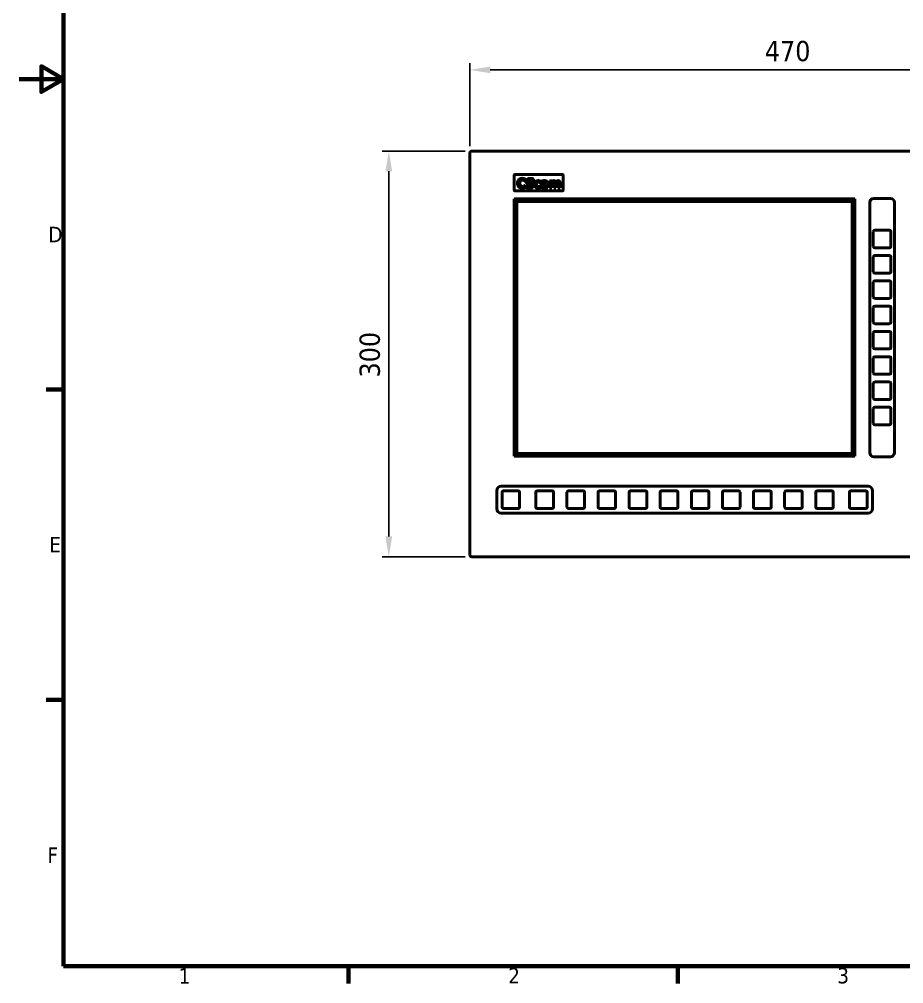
# Model space of a CAD drawing. Header units: millimetres. Extents: x -108 to 2831, y -357 to 1298.
# Drawn here: x -108 to 546, y -60 to 653 of the extents above; entities that cross this region are included whole.
import ezdxf

# ---------------------------------------------------------------- set-up
doc = ezdxf.new("R2010")
doc.units = ezdxf.units.MM
doc.header["$LTSCALE"] = 4
for name, color, linetype, lineweight in [('경계(ISO)', 7, 'Continuous', 70), ('외형선(ISO)', 7, 'Continuous', 50), ('치수(ISO)', 7, 'Continuous', 25)]:
    doc.layers.add(name, color=color, linetype=linetype, lineweight=lineweight)
doc.styles.get("Standard").update_dxf_attribs({"font": ''})
doc.styles.add('주 텍스트 (ISO)', font='')
doc.styles.get('Standard').set_extended_font_data('Tahoma')
doc.styles.get('주 텍스트 (ISO)').set_extended_font_data('Tahoma')
doc.dimstyles.new('dim', dxfattribs={"dimtxt": 15, "dimasz": 15, "dimexe": 5, "dimexo": 5, "dimgap": 6, "dimtad": 1, "dimdec": 4, "dimdsep": 46, "dimtxsty": 'Standard', "dimcen": 0.09, "dimclrd": 1, "dimclre": 1, "dimclrt": 256, "dimadec": 4, "dimazin": 2, "dimtfac": 1, "dimtdec": 4, "dimtmove": 0, "dimatfit": 3, "dimfxl": 1, "dimtolj": 1, "dimtzin": 0, "dimarcsym": 0})

# ---------------------------------------------------------------- blocks, each defined once
blk = doc.blocks.new('*D33')
at = {"layer": 'Defpoints', "color": 0}
for p in [(226.81, 556.04), (165.32, 256.04), (226.81, 256.04)]:
    blk.add_point(p, dxfattribs=at)
at = {"layer": '치수(ISO)', "color": 0, "lineweight": -2}
for p, q in [((221.81, 556.04), (160.32, 556.04)), ((165.32, 541.04), (165.32, 271.04)), ((221.81, 256.04), (160.32, 256.04))]:
    blk.add_line(p, q, dxfattribs=at)
at = {"layer": '치수(ISO)', "color": 0}
for points in [[(167.82, 541.04), (162.82, 541.04), (165.32, 556.04)], [(162.82, 271.04), (167.82, 271.04), (165.32, 256.04)]]:
    blk.add_solid(points, dxfattribs=at)
at = {"layer": '치수(ISO)', "insert": (143.69, 388.55), "char_height": 15, "attachment_point": 1, "rotation": 90}
blk.add_mtext('\\A1;300', dxfattribs=at)
blk = doc.blocks.new('*D44')
at = {"layer": 'Defpoints', "color": 0}
for p in [(695.32, 616.04), (225.32, 554.54), (695.32, 554.54)]:
    blk.add_point(p, dxfattribs=at)
at = {"layer": '치수(ISO)', "color": 0, "lineweight": -2}
for p, q in [((225.32, 559.54), (225.32, 621.04)), ((695.32, 559.54), (695.32, 621.04)), ((240.32, 616.04), (680.32, 616.04))]:
    blk.add_line(p, q, dxfattribs=at)
at = {"layer": '치수(ISO)', "color": 0}
for points in [[(240.32, 618.54), (240.32, 613.54), (225.32, 616.04)], [(680.32, 613.54), (680.32, 618.54), (695.32, 616.04)]]:
    blk.add_solid(points, dxfattribs=at)
at = {"layer": '치수(ISO)', "insert": (460.32, 629.85), "char_height": 15, "attachment_point": 5}
blk.add_mtext('\\A1;470', dxfattribs=at)
blk = doc.blocks.new('경계 Default Border')
at = {"layer": '경계(ISO)'}
for p, q in [((10, 140), (6.1, 140)), ((10, 70), (6.1, 70)), ((74.25, 10), (74.25, 6.1)), ((148.5, 10), (148.5, 6.1))]:
    blk.add_line(p, q, dxfattribs=at)
at = {"layer": '경계(ISO)', "flags": 128}
for points in [[(10, 10), (10, 410), (584, 410), (584, 10), (10, 10)], [(0, 210), (10, 210), (5, 212.89), (5, 207.11), (10, 210)]]:
    blk.add_lwpolyline(points, dxfattribs=at)
at = {"layer": '경계(ISO)', "char_height": 3.5, "attachment_point": 7, "style": '주 텍스트 (ISO)'}
for s, insert in [('D', (6.56, 173.19)), ('E', (6.78, 103.25)), ('F', (6.36, 33.25)), ('1', (35.98, 6.02)), ('2', (110.29, 6.1)), ('3', (184.51, 6.03))]:
    blk.add_mtext(s, dxfattribs=dict(at, insert=insert))

msp = doc.modelspace()

# ---------------------------------------------------------------- linework, layer by layer
at = {"layer": '외형선(ISO)', "color": 0}
for p, q in [((225.31545, 554.54143), (225.31545, 257.5396)), ((693.81636, 556.04051), (226.81453, 556.04051)), ((258.11545, 538.24051), (258.11545, 527.04051)), ((293.81545, 538.74051), (258.61545, 538.74051)), ((266.2817, 535.29048), (266.2817, 533.62273)), ((272.23794, 535.39258), (272.23794, 533.79291)), ((294.31545, 527.04051), (294.31545, 538.24051)), ((266.2817, 533.62273), (266.10585, 533.62273)), ((266.12286, 530.84882), (266.2817, 530.84882)), ((266.2817, 530.84882), (266.2817, 529.20377)), ((266.93972, 530.82046), (267.09855, 530.82046)), ((266.93972, 529.15271), (266.93972, 530.82046)), ((272.23794, 533.79291), (272.08478, 533.79291)), ((277.61557, 532.32937), (277.40568, 532.32937)), ((277.40568, 530.4177), (277.61557, 530.4177)), ((277.61557, 533.73618), (277.61557, 532.32937)), ((277.61557, 530.4177), (277.61557, 529.00522)), ((278.44377, 532.63002), (278.44377, 533.90636)), ((278.58559, 532.63002), (278.44377, 532.63002)), ((281.30844, 530.11706), (281.30844, 531.21187)), ((281.30844, 528.73861), (281.30844, 529.3002)), ((282.94215, 528.73861), (281.30844, 528.73861)), ((281.31978, 532.20458), (281.31978, 532.23294)), ((282.94215, 532.32937), (282.94215, 528.73861)), ((284.15609, 534.01981), (285.80114, 534.01981)), ((284.15609, 528.73861), (284.15609, 534.01981)), ((285.80114, 528.73861), (284.15609, 528.73861)), ((285.80114, 534.01981), (285.80114, 533.43553)), ((285.80114, 532.47686), (285.80114, 528.73861)), ((287.31006, 528.73861), (287.31006, 531.37638)), ((288.96646, 528.73861), (287.31006, 528.73861)), ((288.96646, 532.47686), (288.96646, 528.73861)), ((290.46403, 528.73861), (290.46403, 531.37638)), ((292.12043, 528.73861), (290.46403, 528.73861)), ((292.12043, 532.17621), (292.12043, 528.73861)), ((258.11545, 330.34051), (258.11545, 520.74051)), ((258.11545, 520.74051), (510.11545, 520.74051)), ((260.11545, 518.74051), (258.11545, 520.74051)), ((258.61545, 526.54051), (293.81545, 526.54051)), ((510.11545, 520.74051), (508.11545, 518.74051)), ((510.11545, 520.74051), (510.11545, 330.34051)), ((536.36545, 521.04051), (524.06545, 521.04051)), ((524.06545, 521.04051), (536.36545, 521.04051)), ((260.11545, 518.74051), (260.11545, 332.34051)), ((508.11545, 518.74051), (260.11545, 518.74051)), ((508.11545, 332.34051), (508.11545, 518.74051)), ((521.06545, 518.04051), (521.06545, 333.04051)), ((521.06545, 333.04051), (521.06545, 518.04051)), ((539.36545, 333.04051), (539.36545, 518.04051)), ((539.36545, 518.04051), (539.36545, 333.04051)), ((523.71545, 485.49051), (523.71545, 496.49051)), ((524.71545, 497.49051), (535.71545, 497.49051)), ((536.71545, 496.49051), (536.71545, 485.49051)), ((535.71545, 484.49051), (524.71545, 484.49051)), ((524.71545, 478.79051), (535.71545, 478.79051)), ((523.71545, 466.79051), (523.71545, 477.79051)), ((536.71545, 477.79051), (536.71545, 466.79051)), ((535.71545, 465.79051), (524.71545, 465.79051)), ((523.71545, 448.09051), (523.71545, 459.09051)), ((524.71545, 460.09051), (535.71545, 460.09051)), ((536.71545, 459.09051), (536.71545, 448.09051)), ((535.71545, 447.09051), (524.71545, 447.09051)), ((523.71545, 429.39051), (523.71545, 440.39051)), ((524.71545, 441.39051), (535.71545, 441.39051)), ((536.71545, 440.39051), (536.71545, 429.39051)), ((535.71545, 428.39051), (524.71545, 428.39051)), ((523.71545, 410.69051), (523.71545, 421.69051)), ((524.71545, 422.69051), (535.71545, 422.69051)), ((536.71545, 421.69051), (536.71545, 410.69051)), ((535.71545, 409.69051), (524.71545, 409.69051)), ((523.71545, 391.99051), (523.71545, 402.99051)), ((524.71545, 403.99051), (535.71545, 403.99051)), ((536.71545, 402.99051), (536.71545, 391.99051)), ((535.71545, 390.99051), (524.71545, 390.99051)), ((524.71545, 385.29051), (535.71545, 385.29051)), ((523.71545, 373.29051), (523.71545, 384.29051)), ((536.71545, 384.29051), (536.71545, 373.29051)), ((535.71545, 372.29051), (524.71545, 372.29051)), ((523.71545, 354.59051), (523.71545, 365.59051)), ((524.71545, 366.59051), (535.71545, 366.59051)), ((536.71545, 365.59051), (536.71545, 354.59051)), ((535.71545, 353.59051), (524.71545, 353.59051)), ((260.11545, 332.34051), (258.11545, 330.34051)), ((510.11545, 330.34051), (258.11545, 330.34051)), ((260.11545, 332.34051), (508.11545, 332.34051)), ((510.11545, 330.34051), (508.11545, 332.34051)), ((524.06545, 330.04051), (536.36545, 330.04051)), ((536.36545, 330.04051), (524.06545, 330.04051)), ((519.81545, 308.14051), (248.41545, 308.14051)), ((248.41545, 308.14051), (519.81545, 308.14051)), ((245.11545, 304.84051), (245.11545, 291.64051)), ((245.11545, 291.64051), (245.11545, 304.84051)), ((249.11545, 292.74051), (249.11545, 303.74051)), ((250.11545, 304.74051), (261.11545, 304.74051)), ((262.11545, 303.74051), (262.11545, 292.74051)), ((274.11545, 292.74051), (274.11545, 303.74051)), ((275.11545, 304.74051), (286.11545, 304.74051)), ((287.11545, 303.74051), (287.11545, 292.74051)), ((297.11545, 292.74051), (297.11545, 303.74051)), ((298.11545, 304.74051), (309.11545, 304.74051)), ((310.11545, 303.74051), (310.11545, 292.74051)), ((320.11545, 292.74051), (320.11545, 303.74051)), ((321.11545, 304.74051), (332.11545, 304.74051)), ((333.11545, 303.74051), (333.11545, 292.74051)), ((343.11545, 292.74051), (343.11545, 303.74051)), ((344.11545, 304.74051), (355.11545, 304.74051)), ((356.11545, 303.74051), (356.11545, 292.74051)), ((366.11545, 292.74051), (366.11545, 303.74051)), ((367.11545, 304.74051), (378.11545, 304.74051)), ((379.11545, 303.74051), (379.11545, 292.74051)), ((389.11545, 292.74051), (389.11545, 303.74051)), ((390.11545, 304.74051), (401.11545, 304.74051)), ((402.11545, 303.74051), (402.11545, 292.74051)), ((412.11545, 292.74051), (412.11545, 303.74051)), ((413.11545, 304.74051), (424.11545, 304.74051)), ((425.11545, 303.74051), (425.11545, 292.74051)), ((435.11545, 292.74051), (435.11545, 303.74051)), ((436.11545, 304.74051), (447.11545, 304.74051)), ((448.11545, 303.74051), (448.11545, 292.74051)), ((458.11545, 292.74051), (458.11545, 303.74051)), ((459.11545, 304.74051), (470.11545, 304.74051)), ((471.11545, 303.74051), (471.11545, 292.74051)), ((481.11545, 292.74051), (481.11545, 303.74051)), ((482.11545, 304.74051), (493.11545, 304.74051)), ((494.11545, 303.74051), (494.11545, 292.74051)), ((506.11545, 292.74051), (506.11545, 303.74051)), ((507.11545, 304.74051), (518.11545, 304.74051)), ((519.11545, 303.74051), (519.11545, 292.74051)), ((523.11545, 291.64051), (523.11545, 304.84051)), ((523.11545, 304.84051), (523.11545, 291.64051)), ((248.41545, 288.34051), (519.81545, 288.34051)), ((519.81545, 288.34051), (248.41545, 288.34051)), ((261.11545, 291.74051), (250.11545, 291.74051)), ((286.11545, 291.74051), (275.11545, 291.74051)), ((309.11545, 291.74051), (298.11545, 291.74051)), ((332.11545, 291.74051), (321.11545, 291.74051)), ((355.11545, 291.74051), (344.11545, 291.74051)), ((378.11545, 291.74051), (367.11545, 291.74051)), ((401.11545, 291.74051), (390.11545, 291.74051)), ((424.11545, 291.74051), (413.11545, 291.74051)), ((447.11545, 291.74051), (436.11545, 291.74051)), ((470.11545, 291.74051), (459.11545, 291.74051)), ((493.11545, 291.74051), (482.11545, 291.74051)), ((518.11545, 291.74051), (507.11545, 291.74051)), ((226.81453, 256.04051), (693.81636, 256.04051))]:
    msp.add_line(p, q, dxfattribs=at)
for centre, radius, start, end in [((258.61545, 538.24051), 0.5, 90, 180), ((293.81545, 538.24051), 0.5, 0, 90), ((258.61545, 527.04051), 0.5, 180, 270), ((293.81545, 527.04051), 0.5, 270, 0), ((524.06545, 518.04051), 3, 90, 180), ((524.06545, 518.04051), 3, 90, 180), ((536.36545, 518.04051), 3, 0, 90), ((536.36545, 518.04051), 3, 0, 90), ((524.71545, 496.49051), 1, 90, 180), ((535.71545, 496.49051), 1, 0, 90), ((524.71545, 485.49051), 1, 180, 270), ((535.71545, 485.49051), 1, 270, 0), ((524.71545, 477.79051), 1, 90, 180), ((535.71545, 477.79051), 1, 0, 90), ((524.71545, 466.79051), 1, 180, 270), ((535.71545, 466.79051), 1, 270, 0), ((524.71545, 459.09051), 1, 90, 180), ((535.71545, 459.09051), 1, 0, 90), ((524.71545, 448.09051), 1, 180, 270), ((535.71545, 448.09051), 1, 270, 0), ((524.71545, 440.39051), 1, 90, 180), ((535.71545, 440.39051), 1, 0, 90), ((524.71545, 429.39051), 1, 180, 270), ((535.71545, 429.39051), 1, 270, 0), ((524.71545, 421.69051), 1, 90, 180), ((535.71545, 421.69051), 1, 0, 90), ((524.71545, 410.69051), 1, 180, 270), ((535.71545, 410.69051), 1, 270, 0), ((524.71545, 402.99051), 1, 90, 180), ((535.71545, 402.99051), 1, 0, 90), ((524.71545, 391.99051), 1, 180, 270), ((524.71545, 384.29051), 1, 90, 180), ((535.71545, 391.99051), 1, 270, 0), ((535.71545, 384.29051), 1, 0, 90), ((524.71545, 373.29051), 1, 180, 270), ((535.71545, 373.29051), 1, 270, 0), ((524.71545, 365.59051), 1, 90, 180), ((535.71545, 365.59051), 1, 0, 90), ((524.71545, 354.59051), 1, 180, 270), ((535.71545, 354.59051), 1, 270, 0), ((524.06545, 333.04051), 3, 180, 270), ((524.06545, 333.04051), 3, 180, 270), ((536.36545, 333.04051), 3, 270, 0), ((536.36545, 333.04051), 3, 270, 0), ((248.41545, 304.84051), 3.3, 90, 180), ((248.41545, 304.84051), 3.3, 90, 180), ((519.81545, 304.84051), 3.3, 0, 90), ((519.81545, 304.84051), 3.3, 0, 90), ((250.11545, 303.74051), 1, 90, 180), ((261.11545, 303.74051), 1, 0, 90), ((275.11545, 303.74051), 1, 90, 180), ((286.11545, 303.74051), 1, 0, 90), ((298.11545, 303.74051), 1, 90, 180), ((309.11545, 303.74051), 1, 0, 90), ((321.11545, 303.74051), 1, 90, 180), ((332.11545, 303.74051), 1, 0, 90), ((344.11545, 303.74051), 1, 90, 180), ((355.11545, 303.74051), 1, 0, 90), ((367.11545, 303.74051), 1, 90, 180), ((378.11545, 303.74051), 1, 0, 90), ((390.11545, 303.74051), 1, 90, 180), ((401.11545, 303.74051), 1, 0, 90), ((413.11545, 303.74051), 1, 90, 180), ((424.11545, 303.74051), 1, 0, 90), ((436.11545, 303.74051), 1, 90, 180), ((447.11545, 303.74051), 1, 0, 90), ((459.11545, 303.74051), 1, 90, 180), ((470.11545, 303.74051), 1, 0, 90), ((482.11545, 303.74051), 1, 90, 180), ((493.11545, 303.74051), 1, 0, 90), ((507.11545, 303.74051), 1, 90, 180), ((518.11545, 303.74051), 1, 0, 90), ((250.11545, 292.74051), 1, 180, 270), ((261.11545, 292.74051), 1, 270, 0), ((275.11545, 292.74051), 1, 180, 270), ((286.11545, 292.74051), 1, 270, 0), ((298.11545, 292.74051), 1, 180, 270), ((309.11545, 292.74051), 1, 270, 0), ((321.11545, 292.74051), 1, 180, 270), ((332.11545, 292.74051), 1, 270, 0), ((344.11545, 292.74051), 1, 180, 270), ((355.11545, 292.74051), 1, 270, 0), ((367.11545, 292.74051), 1, 180, 270), ((378.11545, 292.74051), 1, 270, 0), ((390.11545, 292.74051), 1, 180, 270), ((401.11545, 292.74051), 1, 270, 0), ((413.11545, 292.74051), 1, 180, 270), ((424.11545, 292.74051), 1, 270, 0), ((436.11545, 292.74051), 1, 180, 270), ((447.11545, 292.74051), 1, 270, 0), ((459.11545, 292.74051), 1, 180, 270), ((470.11545, 292.74051), 1, 270, 0), ((482.11545, 292.74051), 1, 180, 270), ((493.11545, 292.74051), 1, 270, 0), ((507.11545, 292.74051), 1, 180, 270), ((518.11545, 292.74051), 1, 270, 0), ((248.41545, 291.64051), 3.3, 180, 270), ((248.41545, 291.64051), 3.3, 180, 270), ((519.81545, 291.64051), 3.3, 270, 0), ((519.81545, 291.64051), 3.3, 270, 0)]:
    msp.add_arc(centre, radius, start, end, dxfattribs=at)
for points in [[(225.31545, 554.54143), (225.31545, 555.41979), (225.93617, 556.04051), (226.81453, 556.04051)], [(226.81453, 256.04051), (225.93617, 256.04051), (225.31545, 256.66123), (225.31545, 257.5396)]]:
    msp.add_rational_spline(points, [1, 0.805024846194, 0.805024846194, 1], degree=3, dxfattribs=at)
for points in [[(260.48429, 532.23294), (260.48429, 533.89501), (262.33923, 535.87475), (263.91622, 535.87475)], [(263.91622, 535.87475), (264.33032, 535.87475), (264.99969, 535.77832), (265.30601, 535.6989)], [(265.30601, 535.6989), (265.54426, 535.62516), (266.10585, 535.38124), (266.2817, 535.29048)], [(266.97943, 533.66244), (266.97943, 534.6438), (268.6415, 535.86341), (269.88948, 535.86341)], [(269.88948, 535.86341), (270.51346, 535.86341), (271.75009, 535.60814), (272.23794, 535.39258)], [(263.91055, 528.60247), (262.33356, 528.60247), (260.48429, 530.50847), (260.48429, 532.23294)], [(262.89515, 534.02548), (262.63421, 533.75887), (262.29952, 532.84558), (262.29952, 532.22727)], [(262.29952, 532.22727), (262.29952, 531.57492), (262.64555, 530.68432), (262.92918, 530.41203)], [(264.19418, 534.56438), (263.81411, 534.56438), (263.18445, 534.32613), (262.89515, 534.02548)], [(262.92918, 530.41203), (263.20147, 530.14542), (263.87084, 529.91284), (264.20552, 529.91284)], [(265.31168, 528.80668), (264.98267, 528.70458), (264.40973, 528.60247), (263.91055, 528.60247)], [(265.34572, 534.20133), (265.10179, 534.3545), (264.51751, 534.56438), (264.19418, 534.56438)], [(264.20552, 529.91284), (264.55155, 529.91284), (265.18121, 530.14542), (265.39677, 530.28723)], [(266.2817, 529.20377), (266.08883, 529.113), (265.58397, 528.8861), (265.31168, 528.80668)], [(266.10585, 533.62273), (265.97538, 533.73618), (265.58964, 534.05385), (265.34572, 534.20133)], [(265.39677, 530.28723), (265.63502, 530.42905), (265.99239, 530.7297), (266.12286, 530.84882)], [(269.48105, 528.61381), (268.67554, 528.61381), (267.4616, 528.92581), (266.93972, 529.15271)], [(268.49401, 531.6827), (267.68283, 531.96633), (266.97943, 532.93634), (266.97943, 533.66244)], [(267.09855, 530.82046), (267.6261, 530.37232), (268.8911, 529.89015), (269.48672, 529.89015)], [(270.01995, 531.29696), (269.66257, 531.39339), (268.85139, 531.5579), (268.49401, 531.6827)], [(269.1804, 534.42824), (269.01589, 534.3545), (268.77764, 534.05952), (268.77764, 533.878)], [(268.77764, 533.878), (268.77764, 533.60571), (269.15771, 533.29372), (269.70228, 533.16892)], [(269.98024, 534.58707), (269.74766, 534.58707), (269.38461, 534.519), (269.1804, 534.42824)], [(272.51589, 530.92824), (272.51589, 529.88448), (270.87651, 528.61381), (269.48105, 528.61381)], [(269.48672, 529.89015), (269.63988, 529.89015), (270.1334, 529.95822), (270.28089, 530.02629)], [(269.70228, 533.16892), (270.05398, 533.0895), (270.70633, 532.93634), (271.08072, 532.80587)], [(272.08478, 533.79291), (271.69337, 534.12759), (270.57019, 534.58707), (269.98024, 534.58707)], [(270.71768, 530.62759), (270.71768, 530.8942), (270.30358, 531.22322), (270.01995, 531.29696)], [(270.28089, 530.02629), (270.46241, 530.10571), (270.71768, 530.39501), (270.71768, 530.62759)], [(271.08072, 532.80587), (271.80682, 532.53926), (272.51589, 531.65433), (272.51589, 530.92824)], [(272.93567, 531.35369), (272.93567, 532.11381), (273.41217, 533.17459), (273.82627, 533.51495)], [(273.76954, 529.26616), (273.37813, 529.61219), (272.93567, 530.65028), (272.93567, 531.35369)], [(275.90811, 528.5968), (275.25576, 528.5968), (274.1723, 528.92581), (273.76954, 529.26616)], [(273.82627, 533.51495), (274.21768, 533.84396), (275.28413, 534.16163), (275.86273, 534.16163)], [(275.94215, 532.98172), (275.31249, 532.98172), (274.62043, 532.10247), (274.62043, 531.35369)], [(274.62043, 531.35369), (274.62043, 530.55952), (275.35787, 529.7767), (275.97051, 529.7767)], [(275.86273, 534.16163), (276.29952, 534.16163), (277.17311, 533.95741), (277.61557, 533.73618)], [(276.91217, 528.73294), (276.67392, 528.66487), (276.25414, 528.5968), (275.90811, 528.5968)], [(276.84977, 532.74347), (276.66824, 532.84558), (276.22011, 532.98172), (275.94215, 532.98172)], [(275.97051, 529.7767), (276.28251, 529.7767), (276.74766, 529.91851), (276.91784, 530.02062)], [(277.40568, 532.32937), (277.30358, 532.42581), (277.01995, 532.65271), (276.84977, 532.74347)], [(277.61557, 529.00522), (277.47375, 528.94283), (277.10503, 528.78399), (276.91217, 528.73294)], [(276.91784, 530.02062), (277.08234, 530.11706), (277.32059, 530.33262), (277.40568, 530.4177)], [(278.00131, 530.2532), (278.00131, 530.83748), (278.47213, 531.56357), (278.9146, 531.77346)], [(279.62935, 528.5968), (278.92594, 528.5968), (278.00131, 529.53845), (278.00131, 530.2532)], [(278.44377, 533.90636), (278.68769, 533.97443), (279.77683, 534.1673), (280.33275, 534.1673)], [(280.02643, 533.00441), (279.73713, 533.00441), (278.95431, 532.79453), (278.58559, 532.63002)], [(278.9146, 531.77346), (279.36273, 531.98902), (280.60503, 532.1592), (281.31978, 532.20458)], [(280.64474, 528.81803), (280.42351, 528.71025), (280.00374, 528.5968), (279.62935, 528.5968)], [(280.12286, 531.019), (279.90163, 530.94526), (279.66338, 530.63894), (279.66338, 530.38934)], [(279.66338, 530.38934), (279.66338, 530.02062), (280.06614, 529.74266), (280.45755, 529.74266)], [(281.31978, 532.23294), (281.31978, 532.66973), (280.67311, 533.00441), (280.02643, 533.00441)], [(281.30844, 531.21187), (280.88866, 531.17216), (280.37246, 531.10976), (280.12286, 531.019)], [(280.33275, 534.1673), (281.69418, 534.1673), (282.94215, 533.25968), (282.94215, 532.32937)], [(280.45755, 529.74266), (280.67311, 529.74266), (281.12691, 529.94121), (281.30844, 530.11706)], [(281.30844, 529.3002), (281.13826, 529.15839), (280.87165, 528.93148), (280.64474, 528.81803)], [(285.80114, 533.43553), (286.2039, 533.77589), (286.92432, 534.16163), (287.37246, 534.16163)], [(286.57262, 532.79453), (286.37408, 532.79453), (285.98267, 532.60733), (285.80114, 532.47686)], [(287.20795, 532.47119), (287.13421, 532.64137), (286.83923, 532.79453), (286.57262, 532.79453)], [(287.31006, 531.37638), (287.31006, 531.76211), (287.27602, 532.30101), (287.20795, 532.47119)], [(287.37246, 534.16163), (287.85463, 534.16163), (288.59207, 533.70215), (288.78494, 533.24266)], [(288.78494, 533.24266), (289.25576, 533.68513), (290.09531, 534.16163), (290.52643, 534.16163)], [(289.73226, 532.79453), (289.54507, 532.79453), (289.18202, 532.63002), (288.96646, 532.47686)], [(290.3676, 532.47119), (290.29385, 532.64137), (289.99888, 532.79453), (289.73226, 532.79453)], [(290.46403, 531.37638), (290.46403, 531.76779), (290.43567, 532.30101), (290.3676, 532.47119)], [(290.52643, 534.16163), (290.89515, 534.16163), (291.47943, 533.92905), (291.67797, 533.6908)], [(291.67797, 533.6908), (291.8992, 533.43553), (292.12043, 532.7378), (292.12043, 532.17621)]]:
    msp.add_open_spline(points, degree=2, dxfattribs=at)

# ---------------------------------------------------------------- block references
at = {"xscale": 3.279522411000001, "yscale": 3.279522411000001, "zscale": 3.279522411000001}
msp.add_blockref('경계 Default Border', (-108.0065, -79.40255), dxfattribs=at)

# ---------------------------------------------------------------- dimensions: what is measured, and where the dimension line sits
at = {"layer": '치수(ISO)', "color": 0}
dim = msp.add_linear_dim(base=(695.31545, 616.04051), p1=(225.31545, 554.54143), p2=(695.31545, 554.54143), dimstyle='dim', override={"dimclrd": 0, "dimclre": 0}, dxfattribs=at)
dim.commit()
dim.dimension.update_dxf_attribs({"geometry": '*D44', "text_midpoint": (460.31545, 629.84777)})
dim = msp.add_linear_dim(base=(165.31545, 256.04051), p1=(226.81453, 556.04051), p2=(226.81453, 256.04051), angle=90, dimstyle='dim', override={"dimclrd": 0, "dimclre": 0}, dxfattribs=at)
dim.commit()
dim.dimension.update_dxf_attribs({"geometry": '*D33', "text_midpoint": (165.31545, 404.54143), "dimtype": 160})

doc.saveas('drawing.dxf')
